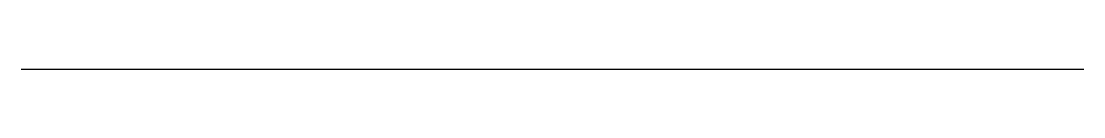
# Model space of a CAD drawing. Header units: millimetres. Extents: x 10 to 110, y 20 to 20.
import ezdxf

# ---------------------------------------------------------------- set-up
doc = ezdxf.new("R2010")
doc.units = ezdxf.units.MM
doc.layers.get('0').update_dxf_attribs({"lineweight": 25, "true_color": 0xdce4ed})

# ---------------------------------------------------------------- blocks, each defined once
blk = doc.blocks.new('Plate')
blk.add_line((0, 0), (100, 0))

msp = doc.modelspace()

# ---------------------------------------------------------------- block references
msp.add_blockref('Plate', (10, 20))

doc.saveas('drawing.dxf')
